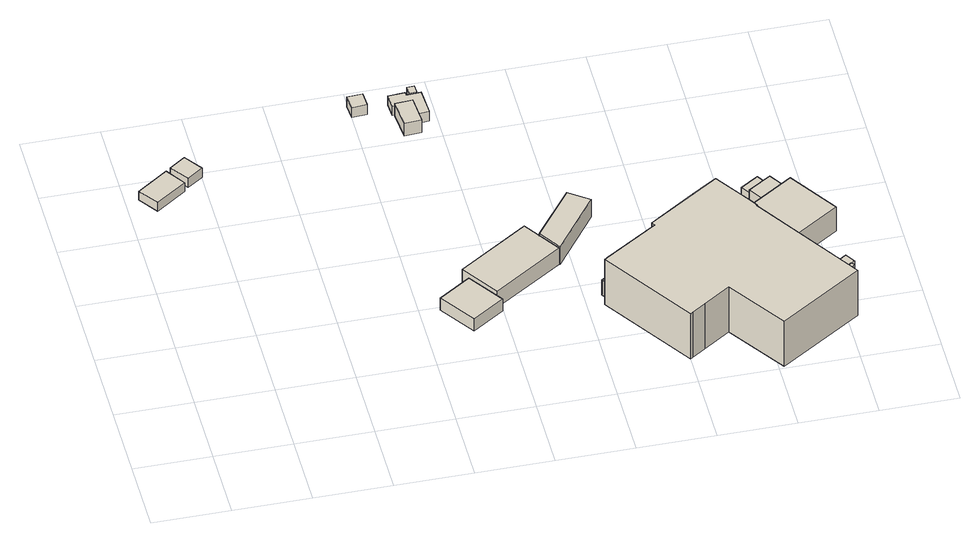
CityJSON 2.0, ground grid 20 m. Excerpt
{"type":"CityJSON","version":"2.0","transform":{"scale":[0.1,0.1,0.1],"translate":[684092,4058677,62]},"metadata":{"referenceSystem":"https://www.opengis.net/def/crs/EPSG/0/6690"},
"CityObjects":{
"building1":{"type":"Building","attributes":{"class":"3001","usage":"454","yearOfConstruction":"0001","measuredHeight":3.2,"storeysAboveGround":9999,"storeysBelowGround":9999,"BuildingIDAttribute.prefecture":"16","BuildingIDAttribute.city":"16211","BuildingDetailAttribute.totalFloorArea":59,"BuildingDetailAttribute.buildingFootprintArea":59,"BuildingDetailAttribute.buildingRoofEdgeArea":59.4,"BuildingDetailAttribute.buildingStructureType":"611","BuildingDetailAttribute.fireproofStructureType":"1011","BuildingDetailAttribute.landUseType":"223","BuildingDetailAttribute.detailedUsage":"4541","BuildingDetailAttribute.buildingHeight":-9999,"BuildingDetailAttribute.surveyYear":2020},"geometry":[{"type":"Solid","lod":"1","boundaries":[[[[0,1,2,3]],[[2,4,5,3]],[[1,6,4,2]],[[0,7,6,1]],[[3,5,7,0]],[[4,6,7,5]]]]}]},
"building2":{"type":"Building","attributes":{"class":"3001","usage":"461","yearOfConstruction":"0001","measuredHeight":5.7,"storeysAboveGround":9999,"storeysBelowGround":9999,"BuildingIDAttribute.prefecture":"16","BuildingIDAttribute.city":"16211","BuildingDetailAttribute.totalFloorArea":-9999,"BuildingDetailAttribute.buildingFootprintArea":-9999,"BuildingDetailAttribute.buildingRoofEdgeArea":29,"BuildingDetailAttribute.buildingStructureType":"611","BuildingDetailAttribute.fireproofStructureType":"1011","BuildingDetailAttribute.landUseType":"231","BuildingDetailAttribute.detailedUsage":"461","BuildingDetailAttribute.buildingHeight":-9999,"BuildingDetailAttribute.surveyYear":2020},"geometry":[{"type":"Solid","lod":"1","boundaries":[[[[8,9,10,11]],[[10,12,13,11]],[[9,14,12,10]],[[8,15,14,9]],[[11,13,15,8]],[[12,14,15,13]]]]}]},
"building3":{"type":"Building","attributes":{"class":"3001","usage":"441","yearOfConstruction":2012,"measuredHeight":5.4,"storeysAboveGround":1,"storeysBelowGround":0,"BuildingIDAttribute.prefecture":"16","BuildingIDAttribute.city":"16211","BuildingDetailAttribute.totalFloorArea":102.4,"BuildingDetailAttribute.buildingFootprintArea":102.4,"BuildingDetailAttribute.buildingRoofEdgeArea":111,"BuildingDetailAttribute.buildingStructureType":"604","BuildingDetailAttribute.fireproofStructureType":"1003","BuildingDetailAttribute.landUseType":"213","BuildingDetailAttribute.detailedUsage":"4411","BuildingDetailAttribute.buildingHeight":5.1,"BuildingDetailAttribute.surveyYear":2020},"geometry":[{"type":"Solid","lod":"1","boundaries":[[[[16,17,18,19,20]],[[19,21,22,20]],[[18,23,21,19]],[[17,24,23,18]],[[16,25,24,17]],[[20,22,25,16]],[[21,23,24,25,22]]]]}]},
"building4":{"type":"Building","attributes":{"class":"3001","usage":"411","yearOfConstruction":"0001","measuredHeight":7,"storeysAboveGround":9999,"storeysBelowGround":9999,"BuildingIDAttribute.prefecture":"16","BuildingIDAttribute.city":"16211","BuildingDetailAttribute.totalFloorArea":22.1,"BuildingDetailAttribute.buildingFootprintArea":22.1,"BuildingDetailAttribute.buildingRoofEdgeArea":16.4,"BuildingDetailAttribute.buildingStructureType":"611","BuildingDetailAttribute.fireproofStructureType":"1011","BuildingDetailAttribute.landUseType":"211","BuildingDetailAttribute.detailedUsage":"4111","BuildingDetailAttribute.buildingHeight":-9999,"BuildingDetailAttribute.surveyYear":2020},"geometry":[{"type":"Solid","lod":"1","boundaries":[[[[26,27,28,29]],[[28,30,31,29]],[[27,32,30,28]],[[26,33,32,27]],[[29,31,33,26]],[[30,32,33,31]]]]}]},
"building5":{"type":"Building","attributes":{"class":"3001","usage":"441","yearOfConstruction":2003,"measuredHeight":6.9,"storeysAboveGround":1,"storeysBelowGround":0,"BuildingIDAttribute.prefecture":"16","BuildingIDAttribute.city":"16211","BuildingDetailAttribute.totalFloorArea":224.2,"BuildingDetailAttribute.buildingFootprintArea":224.2,"BuildingDetailAttribute.buildingRoofEdgeArea":251.9,"BuildingDetailAttribute.buildingStructureType":"604","BuildingDetailAttribute.fireproofStructureType":"1003","BuildingDetailAttribute.landUseType":"213","BuildingDetailAttribute.detailedUsage":"4411","BuildingDetailAttribute.buildingHeight":5.1,"BuildingDetailAttribute.surveyYear":2020},"geometry":[{"type":"Solid","lod":"1","boundaries":[[[[34,35,36,20]],[[36,37,38,20]],[[35,39,37,36]],[[34,40,39,35]],[[20,38,40,34]],[[37,39,40,38]]]]}]},
"building6":{"type":"Building","attributes":{"class":"3001","usage":"411","yearOfConstruction":"0001","measuredHeight":4.4,"storeysAboveGround":9999,"storeysBelowGround":9999,"BuildingIDAttribute.prefecture":"16","BuildingIDAttribute.city":"16211","BuildingDetailAttribute.totalFloorArea":31,"BuildingDetailAttribute.buildingFootprintArea":31,"BuildingDetailAttribute.buildingRoofEdgeArea":33.8,"BuildingDetailAttribute.buildingStructureType":"611","BuildingDetailAttribute.fireproofStructureType":"1011","BuildingDetailAttribute.landUseType":"211","BuildingDetailAttribute.detailedUsage":"4111","BuildingDetailAttribute.buildingHeight":-9999,"BuildingDetailAttribute.surveyYear":2020},"geometry":[{"type":"Solid","lod":"1","boundaries":[[[[41,42,43,44]],[[43,45,46,44]],[[42,47,45,43]],[[41,48,47,42]],[[44,46,48,41]],[[45,47,48,46]]]]}]},
"building7":{"type":"Building","attributes":{"class":"3001","usage":"461","yearOfConstruction":"0001","measuredHeight":1.7,"storeysAboveGround":9999,"storeysBelowGround":9999,"BuildingIDAttribute.prefecture":"16","BuildingIDAttribute.city":"16211","BuildingDetailAttribute.totalFloorArea":-9999,"BuildingDetailAttribute.buildingFootprintArea":-9999,"BuildingDetailAttribute.buildingRoofEdgeArea":40.6,"BuildingDetailAttribute.buildingStructureType":"611","BuildingDetailAttribute.fireproofStructureType":"1011","BuildingDetailAttribute.landUseType":"231","BuildingDetailAttribute.detailedUsage":"461","BuildingDetailAttribute.buildingHeight":-9999,"BuildingDetailAttribute.surveyYear":2020},"geometry":[{"type":"Solid","lod":"1","boundaries":[[[[49,50,51,52,53,54,55,56]],[[55,57,58,56]],[[54,59,57,55]],[[53,60,59,54]],[[52,61,60,53]],[[51,62,61,52]],[[50,63,62,51]],[[49,64,63,50]],[[56,58,64,49]],[[57,59,60,61,62,63,64,58]]]]}]},
"building8":{"type":"Building","attributes":{"class":"3001","usage":"461","yearOfConstruction":"0001","measuredHeight":2,"storeysAboveGround":9999,"storeysBelowGround":9999,"BuildingIDAttribute.prefecture":"16","BuildingIDAttribute.city":"16211","BuildingDetailAttribute.totalFloorArea":-9999,"BuildingDetailAttribute.buildingFootprintArea":-9999,"BuildingDetailAttribute.buildingRoofEdgeArea":4.2,"BuildingDetailAttribute.buildingStructureType":"611","BuildingDetailAttribute.fireproofStructureType":"1011","BuildingDetailAttribute.landUseType":"231","BuildingDetailAttribute.detailedUsage":"461","BuildingDetailAttribute.buildingHeight":-9999,"BuildingDetailAttribute.surveyYear":2020},"geometry":[{"type":"Solid","lod":"1","boundaries":[[[[65,66,67,68]],[[67,69,70,68]],[[66,71,69,67]],[[65,72,71,66]],[[68,70,72,65]],[[69,71,72,70]]]]}]},
"building9":{"type":"Building","attributes":{"class":"3001","usage":"461","yearOfConstruction":"0001","measuredHeight":6.6,"storeysAboveGround":9999,"storeysBelowGround":9999,"BuildingIDAttribute.prefecture":"16","BuildingIDAttribute.city":"16211","BuildingDetailAttribute.totalFloorArea":-9999,"BuildingDetailAttribute.buildingFootprintArea":-9999,"BuildingDetailAttribute.buildingRoofEdgeArea":111.7,"BuildingDetailAttribute.buildingStructureType":"611","BuildingDetailAttribute.fireproofStructureType":"1011","BuildingDetailAttribute.landUseType":"231","BuildingDetailAttribute.detailedUsage":"461","BuildingDetailAttribute.buildingHeight":-9999,"BuildingDetailAttribute.surveyYear":2020},"geometry":[{"type":"Solid","lod":"1","boundaries":[[[[73,74,75,76]],[[75,77,78,76]],[[74,79,77,75]],[[73,80,79,74]],[[76,78,80,73]],[[77,79,80,78]]]]}]},
"building10":{"type":"Building","attributes":{"class":"3003","usage":"461","yearOfConstruction":"0001","measuredHeight":8.3,"storeysAboveGround":9999,"storeysBelowGround":9999,"BuildingIDAttribute.prefecture":"16","BuildingIDAttribute.city":"16211","BuildingDetailAttribute.totalFloorArea":-9999,"BuildingDetailAttribute.buildingFootprintArea":-9999,"BuildingDetailAttribute.buildingRoofEdgeArea":35.7,"BuildingDetailAttribute.buildingStructureType":"611","BuildingDetailAttribute.fireproofStructureType":"1011","BuildingDetailAttribute.landUseType":"231","BuildingDetailAttribute.detailedUsage":"461","BuildingDetailAttribute.buildingHeight":-9999,"BuildingDetailAttribute.surveyYear":2020},"geometry":[{"type":"Solid","lod":"1","boundaries":[[[[81,82,83,84,85,86]],[[85,87,88,86]],[[84,89,87,85]],[[83,90,89,84]],[[82,91,90,83]],[[81,92,91,82]],[[86,88,92,81]],[[87,89,90,91,92,88]]]]}]},
"building11":{"type":"Building","attributes":{"class":"3001","usage":"441","yearOfConstruction":2003,"measuredHeight":15.3,"storeysAboveGround":2,"storeysBelowGround":0,"BuildingIDAttribute.prefecture":"16","BuildingIDAttribute.city":"16211","BuildingDetailAttribute.totalFloorArea":1735.2,"BuildingDetailAttribute.buildingFootprintArea":1554.3,"BuildingDetailAttribute.buildingRoofEdgeArea":1613.9,"BuildingDetailAttribute.buildingStructureType":"604","BuildingDetailAttribute.fireproofStructureType":"1003","BuildingDetailAttribute.landUseType":"213","BuildingDetailAttribute.detailedUsage":"4411","BuildingDetailAttribute.buildingHeight":8,"BuildingDetailAttribute.surveyYear":2020},"geometry":[{"type":"Solid","lod":"1","boundaries":[[[[93,94,95,96,97,98,99,100,101,102,103,104,105,106,107,108,109,110]],[[109,111,112,110]],[[108,113,111,109]],[[107,114,113,108]],[[106,115,114,107]],[[105,116,115,106]],[[104,117,116,105]],[[103,118,117,104]],[[102,119,118,103]],[[101,120,119,102]],[[100,121,120,101]],[[99,122,121,100]],[[98,123,122,99]],[[97,124,123,98]],[[96,125,124,97]],[[95,126,125,96]],[[94,127,126,95]],[[93,128,127,94]],[[110,112,128,93]],[[111,113,114,115,116,117,118,119,120,121,122,123,124,125,126,127,128,112]]]]}]},
"building12":{"type":"Building","attributes":{"class":"3003","usage":"461","yearOfConstruction":"0001","measuredHeight":3.5,"storeysAboveGround":9999,"storeysBelowGround":9999,"BuildingIDAttribute.prefecture":"16","BuildingIDAttribute.city":"16211","BuildingDetailAttribute.totalFloorArea":-9999,"BuildingDetailAttribute.buildingFootprintArea":-9999,"BuildingDetailAttribute.buildingRoofEdgeArea":27.9,"BuildingDetailAttribute.buildingStructureType":"611","BuildingDetailAttribute.fireproofStructureType":"1011","BuildingDetailAttribute.landUseType":"231","BuildingDetailAttribute.detailedUsage":"461","BuildingDetailAttribute.buildingHeight":-9999,"BuildingDetailAttribute.surveyYear":2020},"geometry":[{"type":"Solid","lod":"1","boundaries":[[[[129,130,131,132]],[[131,133,134,132]],[[130,135,133,131]],[[129,136,135,130]],[[132,134,136,129]],[[133,135,136,134]]]]}]},
"building13":{"type":"Building","attributes":{"class":"3003","usage":"461","yearOfConstruction":"0001","measuredHeight":5.5,"storeysAboveGround":9999,"storeysBelowGround":9999,"BuildingIDAttribute.prefecture":"16","BuildingIDAttribute.city":"16211","BuildingDetailAttribute.totalFloorArea":-9999,"BuildingDetailAttribute.buildingFootprintArea":-9999,"BuildingDetailAttribute.buildingRoofEdgeArea":4.8,"BuildingDetailAttribute.buildingStructureType":"611","BuildingDetailAttribute.fireproofStructureType":"1011","BuildingDetailAttribute.landUseType":"231","BuildingDetailAttribute.detailedUsage":"461","BuildingDetailAttribute.buildingHeight":-9999,"BuildingDetailAttribute.surveyYear":2020},"geometry":[{"type":"Solid","lod":"1","boundaries":[[[[137,138,139,140]],[[139,141,142,140]],[[138,143,141,139]],[[137,144,143,138]],[[140,142,144,137]],[[141,143,144,142]]]]}]},
"building14":{"type":"Building","attributes":{"class":"3001","usage":"461","yearOfConstruction":"0001","measuredHeight":3,"storeysAboveGround":9999,"storeysBelowGround":9999,"BuildingIDAttribute.prefecture":"16","BuildingIDAttribute.city":"16211","BuildingDetailAttribute.totalFloorArea":-9999,"BuildingDetailAttribute.buildingFootprintArea":-9999,"BuildingDetailAttribute.buildingRoofEdgeArea":2.7,"BuildingDetailAttribute.buildingStructureType":"611","BuildingDetailAttribute.fireproofStructureType":"1011","BuildingDetailAttribute.landUseType":"231","BuildingDetailAttribute.detailedUsage":"461","BuildingDetailAttribute.buildingHeight":-9999,"BuildingDetailAttribute.surveyYear":2020},"geometry":[{"type":"Solid","lod":"1","boundaries":[[[[145,146,147,148]],[[147,149,150,148]],[[146,151,149,147]],[[145,152,151,146]],[[148,150,152,145]],[[149,151,152,150]]]]}]},
"building15":{"type":"Building","attributes":{"class":"3001","usage":"441","yearOfConstruction":2003,"measuredHeight":3.6,"storeysAboveGround":1,"storeysBelowGround":0,"BuildingIDAttribute.prefecture":"16","BuildingIDAttribute.city":"16211","BuildingDetailAttribute.totalFloorArea":9.2,"BuildingDetailAttribute.buildingFootprintArea":9.2,"BuildingDetailAttribute.buildingRoofEdgeArea":11.1,"BuildingDetailAttribute.buildingStructureType":"604","BuildingDetailAttribute.fireproofStructureType":"1003","BuildingDetailAttribute.landUseType":"213","BuildingDetailAttribute.detailedUsage":"4411","BuildingDetailAttribute.buildingHeight":5.1,"BuildingDetailAttribute.surveyYear":2020},"geometry":[{"type":"Solid","lod":"1","boundaries":[[[[153,154,155,156]],[[155,157,158,156]],[[154,159,157,155]],[[153,160,159,154]],[[156,158,160,153]],[[157,159,160,158]]]]}]},
"building16":{"type":"Building","attributes":{"class":"3001","usage":"461","yearOfConstruction":"0001","measuredHeight":14.4,"storeysAboveGround":9999,"storeysBelowGround":9999,"BuildingIDAttribute.prefecture":"16","BuildingIDAttribute.city":"16211","BuildingDetailAttribute.totalFloorArea":-9999,"BuildingDetailAttribute.buildingFootprintArea":-9999,"BuildingDetailAttribute.buildingRoofEdgeArea":12,"BuildingDetailAttribute.buildingStructureType":"611","BuildingDetailAttribute.fireproofStructureType":"1011","BuildingDetailAttribute.landUseType":"231","BuildingDetailAttribute.detailedUsage":"461","BuildingDetailAttribute.buildingHeight":-9999,"BuildingDetailAttribute.surveyYear":2020},"geometry":[{"type":"Solid","lod":"1","boundaries":[[[[161,162,163,164]],[[163,165,166,164]],[[162,167,165,163]],[[161,168,167,162]],[[164,166,168,161]],[[165,167,168,166]]]]}]},
"building17":{"type":"Building","attributes":{"class":"3001","usage":"461","yearOfConstruction":"0001","measuredHeight":3.4,"storeysAboveGround":9999,"storeysBelowGround":9999,"BuildingIDAttribute.prefecture":"16","BuildingIDAttribute.city":"16211","BuildingDetailAttribute.totalFloorArea":-9999,"BuildingDetailAttribute.buildingFootprintArea":-9999,"BuildingDetailAttribute.buildingRoofEdgeArea":11.6,"BuildingDetailAttribute.buildingStructureType":"611","BuildingDetailAttribute.fireproofStructureType":"1011","BuildingDetailAttribute.landUseType":"231","BuildingDetailAttribute.detailedUsage":"461","BuildingDetailAttribute.buildingHeight":-9999,"BuildingDetailAttribute.surveyYear":2020},"geometry":[{"type":"Solid","lod":"1","boundaries":[[[[169,170,171,172]],[[171,173,174,172]],[[170,175,173,171]],[[169,176,175,170]],[[172,174,176,169]],[[173,175,176,174]]]]}]},
"building18":{"type":"Building","attributes":{"class":"3001","usage":"461","yearOfConstruction":"0001","measuredHeight":2.9,"storeysAboveGround":9999,"storeysBelowGround":9999,"BuildingIDAttribute.prefecture":"16","BuildingIDAttribute.city":"16211","BuildingDetailAttribute.totalFloorArea":-9999,"BuildingDetailAttribute.buildingFootprintArea":-9999,"BuildingDetailAttribute.buildingRoofEdgeArea":37.7,"BuildingDetailAttribute.buildingStructureType":"611","BuildingDetailAttribute.fireproofStructureType":"1011","BuildingDetailAttribute.landUseType":"231","BuildingDetailAttribute.detailedUsage":"461","BuildingDetailAttribute.buildingHeight":-9999,"BuildingDetailAttribute.surveyYear":2020},"geometry":[{"type":"Solid","lod":"1","boundaries":[[[[177,178,179,180,181,182,183,184]],[[183,185,186,184]],[[182,187,185,183]],[[181,188,187,182]],[[180,189,188,181]],[[179,190,189,180]],[[178,191,190,179]],[[177,192,191,178]],[[184,186,192,177]],[[185,187,188,189,190,191,192,186]]]]}]},
"building19":{"type":"Building","attributes":{"class":"3001","usage":"461","yearOfConstruction":"0001","measuredHeight":3.2,"storeysAboveGround":9999,"storeysBelowGround":9999,"BuildingIDAttribute.prefecture":"16","BuildingIDAttribute.city":"16211","BuildingDetailAttribute.totalFloorArea":-9999,"BuildingDetailAttribute.buildingFootprintArea":-9999,"BuildingDetailAttribute.buildingRoofEdgeArea":21.3,"BuildingDetailAttribute.buildingStructureType":"611","BuildingDetailAttribute.fireproofStructureType":"1011","BuildingDetailAttribute.landUseType":"231","BuildingDetailAttribute.detailedUsage":"461","BuildingDetailAttribute.buildingHeight":-9999,"BuildingDetailAttribute.surveyYear":2020},"geometry":[{"type":"Solid","lod":"1","boundaries":[[[[193,194,195,196]],[[195,197,198,196]],[[194,199,197,195]],[[193,200,199,194]],[[196,198,200,193]],[[197,199,200,198]]]]}]},
"building20":{"type":"Building","attributes":{"class":"3001","usage":"441","yearOfConstruction":"0001","measuredHeight":6.7,"storeysAboveGround":9999,"storeysBelowGround":9999,"BuildingIDAttribute.prefecture":"16","BuildingIDAttribute.city":"16211","BuildingDetailAttribute.totalFloorArea":31.2,"BuildingDetailAttribute.buildingFootprintArea":31.2,"BuildingDetailAttribute.buildingRoofEdgeArea":34.4,"BuildingDetailAttribute.buildingStructureType":"611","BuildingDetailAttribute.fireproofStructureType":"1011","BuildingDetailAttribute.landUseType":"213","BuildingDetailAttribute.detailedUsage":"4411","BuildingDetailAttribute.buildingHeight":-9999,"BuildingDetailAttribute.surveyYear":2020},"geometry":[{"type":"Solid","lod":"1","boundaries":[[[[201,202,203,204]],[[203,205,206,204]],[[202,207,205,203]],[[201,208,207,202]],[[204,206,208,201]],[[205,207,208,206]]]]}]},
"building21":{"type":"Building","attributes":{"class":"3001","usage":"441","yearOfConstruction":"0001","measuredHeight":8,"storeysAboveGround":9999,"storeysBelowGround":9999,"BuildingIDAttribute.prefecture":"16","BuildingIDAttribute.city":"16211","BuildingDetailAttribute.totalFloorArea":212.7,"BuildingDetailAttribute.buildingFootprintArea":212.7,"BuildingDetailAttribute.buildingRoofEdgeArea":210.1,"BuildingDetailAttribute.buildingStructureType":"611","BuildingDetailAttribute.fireproofStructureType":"1011","BuildingDetailAttribute.landUseType":"213","BuildingDetailAttribute.detailedUsage":"4411","BuildingDetailAttribute.buildingHeight":-9999,"BuildingDetailAttribute.surveyYear":2020},"geometry":[{"type":"Solid","lod":"1","boundaries":[[[[209,210,211,212]],[[211,213,214,212]],[[210,215,213,211]],[[209,216,215,210]],[[212,214,216,209]],[[213,215,216,214]]]]}]},
"building22":{"type":"Building","attributes":{"class":"3001","usage":"461","yearOfConstruction":"0001","measuredHeight":1.3,"storeysAboveGround":9999,"storeysBelowGround":9999,"BuildingIDAttribute.prefecture":"16","BuildingIDAttribute.city":"16211","BuildingDetailAttribute.totalFloorArea":-9999,"BuildingDetailAttribute.buildingFootprintArea":-9999,"BuildingDetailAttribute.buildingRoofEdgeArea":1.5,"BuildingDetailAttribute.buildingStructureType":"611","BuildingDetailAttribute.fireproofStructureType":"1011","BuildingDetailAttribute.landUseType":"231","BuildingDetailAttribute.detailedUsage":"461","BuildingDetailAttribute.buildingHeight":-9999,"BuildingDetailAttribute.surveyYear":2020},"geometry":[{"type":"Solid","lod":"1","boundaries":[[[[217,218,219,220]],[[219,221,222,220]],[[218,223,221,219]],[[217,224,223,218]],[[220,222,224,217]],[[221,223,224,222]]]]}]},
"building23":{"type":"Building","attributes":{"class":"3001","usage":"461","yearOfConstruction":"0001","measuredHeight":2.5,"storeysAboveGround":9999,"storeysBelowGround":9999,"BuildingIDAttribute.prefecture":"16","BuildingIDAttribute.city":"16211","BuildingDetailAttribute.totalFloorArea":-9999,"BuildingDetailAttribute.buildingFootprintArea":-9999,"BuildingDetailAttribute.buildingRoofEdgeArea":7.2,"BuildingDetailAttribute.buildingStructureType":"611","BuildingDetailAttribute.fireproofStructureType":"1011","BuildingDetailAttribute.landUseType":"231","BuildingDetailAttribute.detailedUsage":"461","BuildingDetailAttribute.buildingHeight":-9999,"BuildingDetailAttribute.surveyYear":2020},"geometry":[{"type":"Solid","lod":"1","boundaries":[[[[225,226,227,228]],[[227,229,230,228]],[[226,231,229,227]],[[225,232,231,226]],[[228,230,232,225]],[[229,231,232,230]]]]}]}
},
"vertices":[
[36,745,135],[1,795,135],[81,851,135],[116,800,135],[81,851,163],[116,800,163],[1,795,163],[36,745,163],
[126,809,137],[93,856,137],[134,885,137],[167,838,137],[134,885,167],[167,838,167],[93,856,167],[126,809,167],
[794,340,13],[711,285,13],[649,377,13],[732,432,13],[784,355,13],[732,432,52],[784,355,52],[649,377,52],[711,285,52],[794,340,52],
[575,1005,102],[572,1047,102],[612,1049,102],[614,1008,102],[612,1049,133],[614,1008,133],[572,1047,133],[575,1005,133],
[720,452,13],[901,571,13],[965,474,13],[965,474,65],[784,355,65],[901,571,65],[720,452,65],
[684,914,100],[678,990,100],[723,993,100],[728,917,100],[723,993,140],[728,917,140],[678,990,140],[684,914,140],
[714,1023,101],[751,1025,101],[755,952,101],[726,950,101],[724,994,101],[672,991,101],[670,1030,101],[713,1032,101],[670,1030,131],[713,1032,131],[672,991,131],[724,994,131],[726,950,131],[755,952,131],[751,1025,131],[714,1023,131],
[725,1039,101],[724,1062,101],[743,1063,101],[744,1040,101],[743,1063,120],[744,1040,120],[724,1062,120],[725,1039,120],
[967,473,12],[929,530,12],[1027,660,12],[1078,623,12],[1027,660,70],[1078,623,70],[929,530,70],[967,473,70],
[1182,425,14],[1188,416,14],[1050,327,14],[1040,342,14],[1207,454,14],[1213,445,14],[1207,454,62],[1213,445,62],[1040,342,62],[1050,327,62],[1188,416,62],[1182,425,62],
[1434,447,1],[1444,430,1],[1442,429,1],[1627,146,1],[1413,6,1],[1311,157,1],[1241,111,1],[1205,87,1],[1199,83,1],[1042,321,1],[1050,327,1],[1188,416,1],[1182,425,1],[1213,445,1],[1302,503,1],[1348,533,1],[1368,546,1],[1413,479,1],[1368,546,146],[1413,479,146],[1348,533,146],[1302,503,146],[1213,445,146],[1182,425,146],[1188,416,146],[1050,327,146],[1042,321,146],[1199,83,146],[1205,87,146],[1241,111,146],[1311,157,146],[1413,6,146],[1627,146,146],[1442,429,146],[1444,430,146],[1434,447,146],
[1302,503,12],[1274,545,12],[1320,576,12],[1348,533,12],[1320,576,45],[1348,533,45],[1274,545,45],[1302,503,45],
[1413,479,2],[1423,486,2],[1444,454,2],[1434,447,2],[1444,454,42],[1434,447,42],[1423,486,42],[1413,479,42],
[1405,546,14],[1396,561,14],[1409,569,14],[1418,555,14],[1409,569,44],[1418,555,44],[1396,561,44],[1405,546,44],
[1411,502,8],[1396,527,8],[1429,547,8],[1444,522,8],[1429,547,41],[1444,522,41],[1396,527,41],[1411,502,41],
[1502,343,1],[1480,376,1],[1505,393,1],[1527,360,1],[1505,393,81],[1527,360,81],[1480,376,81],[1502,343,81],
[1458,515,8],[1434,556,8],[1455,569,8],[1479,528,8],[1455,569,38],[1479,528,38],[1434,556,38],[1458,515,38],
[1546,287,1],[1507,344,1],[1559,379,1],[1579,348,1],[1571,343,1],[1576,335,1],[1570,331,1],[1583,312,1],[1570,331,31],[1583,312,31],[1576,335,31],[1571,343,31],[1579,348,31],[1559,379,31],[1507,344,31],[1546,287,31],
[1468,580,12],[1447,613,12],[1493,643,12],[1514,610,12],[1493,643,42],[1514,610,42],[1447,613,42],[1468,580,42],
[1483,531,12],[1457,572,12],[1516,610,12],[1543,569,12],[1516,610,68],[1543,569,68],[1457,572,68],[1483,531,68],
[1529,377,3],[1445,505,3],[1560,580,3],[1644,452,3],[1560,580,80],[1644,452,80],[1445,505,80],[1529,377,80],
[1645,280,4],[1636,287,4],[1644,298,4],[1653,292,4],[1644,298,34],[1653,292,34],[1636,287,34],[1645,280,34],
[1636,298,3],[1621,323,3],[1641,336,3],[1657,310,3],[1641,336,27],[1657,310,27],[1621,323,27],[1636,298,27]
]}
